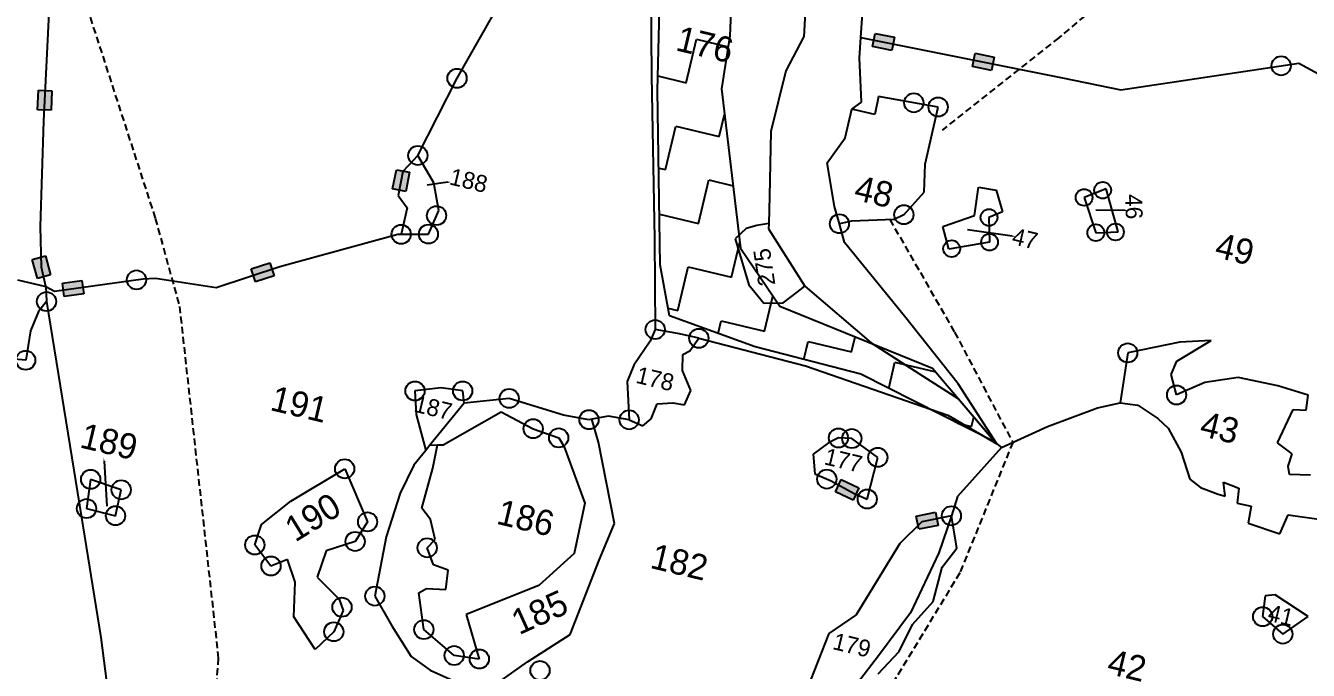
# Model space of a CAD drawing. Header units: metres. Extents: x 318142 to 321969, y 1858939 to 1863690.
# Drawn here: x 319705 to 320647, y 1861999 to 1862473 of the extents above; entities that cross this region are included whole.
import ezdxf

# ---------------------------------------------------------------- set-up
doc = ezdxf.new("R2010")
doc.units = ezdxf.units.M
doc.linetypes.add('DASHED', pattern=[0.75, 0.5, -0.25])
for name, color, linetype in [('LINE_FOOTPATH', 1, 'DASHED'), ('POLY_HATCH', 12, 'Continuous'), ('POLY_PARCEL', 6, 'Continuous'), ('POLY_WATER', 4, 'Continuous'), ('TEXT_PARCEL', 7, 'Continuous'), ('V_BOUND_LINE', 7, 'Continuous')]:
    doc.layers.add(name, color=color, linetype=linetype)
doc.styles.add('TEXT_MAP', font='')
doc.styles.get('TEXT_MAP').set_extended_font_data('Kruti Dev 050')

msp = doc.modelspace()

# ---------------------------------------------------------------- hatches: boundary and pattern name
for points in [[(320329.19, 1862467.14), (320327.24, 1862457.39), (320341.35, 1862454.57), (320343.3, 1862464.32)], [(320414.67, 1862439.91), (320416.62, 1862449.66), (320402.52, 1862452.48), (320400.57, 1862442.73)], [(319713.91, 1862411.03), (319723.85, 1862410.62), (319724.44, 1862424.99), (319714.5, 1862425.4)], [(319974.68, 1862352.83), (319984.45, 1862350.95), (319987.17, 1862365.08), (319977.4, 1862366.95)], [(319713.7, 1862287.15), (319723.31, 1862289.73), (319719.58, 1862303.62), (319709.97, 1862301.04)], [(319870.8, 1862294.15), (319873.87, 1862284.69), (319887.56, 1862289.13), (319884.48, 1862298.59)], [(319732.13, 1862283.61), (319733.49, 1862273.76), (319747.74, 1862275.72), (319746.38, 1862285.57)], [(320313.07, 1862124.33), (320317.24, 1862133.37), (320304.18, 1862139.4), (320300.01, 1862130.36)], [(320375.4, 1862105.73), (320373.42, 1862115.48), (320359.32, 1862112.61), (320361.31, 1862102.86)]]:
    msp.add_hatch(color=256).paths.add_polyline_path(points)

# ---------------------------------------------------------------- linework, layer by layer
for p, q in [((320327.24, 1862457.39), (320329.19, 1862467.14)), ((320329.19, 1862467.14), (320343.3, 1862464.32)), ((320343.3, 1862464.32), (320341.35, 1862454.57)), ((320341.35, 1862454.57), (320327.24, 1862457.39)), ((320400.57, 1862442.73), (320402.52, 1862452.48)), ((320402.52, 1862452.48), (320416.62, 1862449.66)), ((320414.67, 1862439.91), (320400.57, 1862442.73)), ((320416.62, 1862449.66), (320414.67, 1862439.91)), ((319713.91, 1862411.03), (319714.5, 1862425.4)), ((319714.5, 1862425.4), (319724.44, 1862424.99)), ((319724.44, 1862424.99), (319723.85, 1862410.62)), ((319723.85, 1862410.62), (319713.91, 1862411.03)), ((319974.68, 1862352.83), (319977.4, 1862366.95)), ((319977.4, 1862366.95), (319987.17, 1862365.08)), ((319987.17, 1862365.08), (319984.45, 1862350.95)), ((319984.45, 1862350.95), (319974.68, 1862352.83)), ((319709.97, 1862301.04), (319719.58, 1862303.62)), ((319713.7, 1862287.15), (319709.97, 1862301.04)), ((319719.58, 1862303.62), (319723.31, 1862289.73)), ((319870.8, 1862294.15), (319884.48, 1862298.59)), ((319873.87, 1862284.69), (319870.8, 1862294.15)), ((319884.48, 1862298.59), (319887.56, 1862289.13)), ((319723.31, 1862289.73), (319713.7, 1862287.15)), ((319732.13, 1862283.61), (319746.38, 1862285.57)), ((319733.49, 1862273.76), (319732.13, 1862283.61)), ((319746.38, 1862285.57), (319747.74, 1862275.72)), ((319887.56, 1862289.13), (319873.87, 1862284.69)), ((319747.74, 1862275.72), (319733.49, 1862273.76)), ((320300.01, 1862130.36), (320304.18, 1862139.4)), ((320304.18, 1862139.4), (320317.24, 1862133.37)), ((320317.24, 1862133.37), (320313.07, 1862124.33)), ((320313.07, 1862124.33), (320300.01, 1862130.36)), ((320359.32, 1862112.61), (320373.42, 1862115.48)), ((320361.31, 1862102.86), (320359.32, 1862112.61)), ((320373.42, 1862115.48), (320375.4, 1862105.73)), ((320375.4, 1862105.73), (320361.31, 1862102.86))]:
    msp.add_line(p, q)
for points in [[(320015.26, 1862357.71), (320000.16, 1862355.69)], [(320512.72, 1862337.02), (320491.35, 1862337.36)], [(320429.84, 1862318.25), (320396.93, 1862322.72)], [(319762.68, 1862152.96), (319764.66, 1862119.82)]]:
    msp.add_lwpolyline(points)
for centre, radius in [((320627.35, 1862443.29), 7.04), ((320022, 1862434.12), 7.04), ((320357.52, 1862416.13), 7.04), ((320375.4, 1862413.02), 7.04), ((319993.23, 1862377.47), 7.04), ((320496.27, 1862351.89), 6.16), ((320482.62, 1862346.63), 6.16), ((320006.95, 1862333.27), 7.04), ((320350.25, 1862333.94), 7.04), ((320302.87, 1862327.29), 7.04), ((320412.74, 1862331.9), 6.16), ((319980.99, 1862319.54), 7.04), ((320000.96, 1862319.7), 7.04), ((320413.16, 1862313.79), 6.16), ((320491.22, 1862320.7), 6.16), ((320505.61, 1862321.23), 6.16), ((320385.36, 1862308.97), 6.16), ((319786.53, 1862286.07), 7.04), ((319720.43, 1862270.13), 7.04), ((320167.53, 1862249.6), 7.04), ((320199.62, 1862243.16), 7.04), ((320514.66, 1862232.43), 7.04), ((319705.12, 1862227.03), 7.04), ((319991.07, 1862204.48), 7.04), ((320026.14, 1862204.5), 7.04), ((320550.55, 1862201.53), 7.04), ((320060.3, 1862199.01), 7.04), ((320118.9, 1862183.37), 7.04), ((320148.41, 1862183.29), 7.04), ((320077.95, 1862176.76), 7.04), ((320096.65, 1862170.04), 7.04), ((320302.19, 1862169.96), 7.04), ((320311.99, 1862169.51), 7.04), ((320331.05, 1862155.69), 7.04), ((319939.48, 1862147.31), 7.04), ((319752.84, 1862139.54), 7.04), ((320293.6, 1862139.75), 7.04), ((319775.32, 1862131.87), 7.04), ((320323.32, 1862125.09), 7.04), ((319749.86, 1862118.1), 7.04), ((319771.11, 1862112.86), 7.04), ((319956.29, 1862108.34), 7.04), ((320385.13, 1862112.78), 7.04), ((319873.4, 1862091.38), 7.04), ((319947.11, 1862093.96), 7.04), ((320000.05, 1862089.26), 7.04), ((319885.31, 1862075.9), 7.04), ((319961.64, 1862053.78), 7.04), ((319937.48, 1862045.65), 7.04), ((320613.78, 1862038.73), 7.04), ((319931.43, 1862027.63), 7.04), ((319997.6, 1862029.21), 7.04), ((320628.56, 1862025.89), 7.04), ((320019.91, 1862010.16), 7.04), ((320038.36, 1862007.59), 7.04), ((320082.92, 1861999.16), 7.04)]:
    msp.add_circle(centre, radius)
for points in [[(320015.21, 1862358.12), (320017.74, 1862358.04), (320015.32, 1862357.29)], [(320512.72, 1862337.44), (320515.22, 1862336.98), (320512.71, 1862336.61)], [(320429.89, 1862318.67), (320432.32, 1862317.92), (320429.78, 1862317.84)], [(319762.26, 1862152.94), (319762.53, 1862155.46), (319763.09, 1862152.99)]]:
    msp.add_solid(points)
at = {"layer": 'LINE_FOOTPATH', "ltscale": 10}
for p, q in [((320608.76, 1862586.92), (320464.17, 1862463.96)), ((319736.31, 1862528.86), (319800.31, 1862331.22)), ((320464.17, 1862463.96), (320378.25, 1862396)), ((319800.31, 1862331.22), (319818.13, 1862266.52)), ((320339.92, 1862330.38), (320387.46, 1862247.67)), ((319818.13, 1862266.52), (319846.63, 1862008.3)), ((320387.46, 1862247.67), (320430.2, 1862166.74)), ((320430.2, 1862166.74), (320391.33, 1862070.87)), ((320391.33, 1862070.87), (320324.35, 1861960.68)), ((319846.63, 1862008.3), (319843.76, 1861971.42))]:
    msp.add_line(p, q, dxfattribs=at)
at = {"layer": 'POLY_HATCH'}
for p, q in [((320169.2, 1862425.06), (320172.06, 1862534.78)), ((320224.44, 1862512.94), (320222.38, 1862465.23)), ((320222.38, 1862465.23), (320216.19, 1862426.27)), ((320171.31, 1862297.04), (320169.2, 1862425.06)), ((320216.19, 1862426.27), (320230.29, 1862309.38)), ((320230.29, 1862309.38), (320259.02, 1862266.75)), ((320177.95, 1862259.68), (320171.31, 1862297.04)), ((320259.02, 1862266.75), (320371.14, 1862221.31)), ((320240.98, 1862236.85), (320177.95, 1862259.68)), ((320318.68, 1862216.74), (320240.98, 1862236.85)), ((320417.25, 1862166.75), (320318.68, 1862216.74)), ((320371.14, 1862221.31), (320417.25, 1862166.75))]:
    msp.add_line(p, q, dxfattribs=at)
at = {"layer": 'POLY_HATCH', "linetype": 'Continuous'}
for p, q in [((320190.31, 1862430.89), (320197.93, 1862462.81)), ((320197.93, 1862462.81), (320221.11, 1862457.27)), ((320169.48, 1862435.86), (320190.31, 1862430.89)), ((320214.6, 1862391.35), (320218.46, 1862407.48)), ((320175.06, 1862367.05), (320182.69, 1862398.97)), ((320182.69, 1862398.97), (320214.6, 1862391.35)), ((320170.14, 1862368.23), (320175.06, 1862367.05)), ((320199.35, 1862327.51), (320206.98, 1862359.43)), ((320206.98, 1862359.43), (320224.77, 1862355.18)), ((320170.69, 1862334.36), (320199.35, 1862327.51)), ((320223.65, 1862287.97), (320229.78, 1862313.64)), ((320184.11, 1862263.68), (320191.73, 1862295.6)), ((320191.73, 1862295.6), (320223.65, 1862287.97)), ((320247.94, 1862248.43), (320254.07, 1862274.1)), ((320176.94, 1862265.39), (320184.11, 1862263.68)), ((320213.79, 1862246.7), (320216.02, 1862256.05)), ((320216.02, 1862256.05), (320247.94, 1862248.43)), ((320276.7, 1862227.6), (320279.86, 1862240.81)), ((320279.86, 1862240.81), (320311.77, 1862233.18)), ((320311.77, 1862233.18), (320314.43, 1862244.29)), ((320339.11, 1862206.37), (320343.69, 1862225.56)), ((320343.69, 1862225.56), (320373.58, 1862218.42)), ((320389.31, 1862180.92), (320399.9, 1862178.39)), ((320399.9, 1862178.39), (320401.56, 1862185.32))]:
    msp.add_line(p, q, dxfattribs=at)
at = {"layer": 'POLY_PARCEL'}
for p, q in [((320022, 1862434.12), (320082.13, 1862540.19)), ((320164.35, 1862496.38), (320164.94, 1862436.22)), ((319718.41, 1862402.72), (319722.41, 1862482.18)), ((320318.62, 1862464.18), (320466.83, 1862434.55)), ((320509.66, 1862425.65), (320640.29, 1862445.23)), ((320640.29, 1862445.23), (320758.02, 1862381.2)), ((319993.23, 1862377.47), (320022, 1862434.12)), ((320164.94, 1862436.22), (320167.01, 1862316.09)), ((320466.83, 1862434.55), (320509.66, 1862425.65)), ((320331.52, 1862420.66), (320328.93, 1862407.44)), ((320375.4, 1862413.02), (320331.52, 1862420.66)), ((320328.93, 1862407.44), (320311.89, 1862411.5)), ((320365.96, 1862371.12), (320375.4, 1862413.02)), ((319715.95, 1862325.32), (319718.41, 1862402.72)), ((319993.23, 1862377.47), (319982.23, 1862365.76)), ((320005.01, 1862357.25), (319993.23, 1862377.47)), ((320365.2, 1862350.45), (320365.96, 1862371.12)), ((319982.23, 1862365.76), (319978.84, 1862348.13)), ((319978.84, 1862348.13), (319985.47, 1862338.97)), ((320008.57, 1862336.94), (320005.01, 1862357.25)), ((320350.25, 1862333.94), (320365.2, 1862350.45)), ((320402.08, 1862333.31), (320404.94, 1862354.04)), ((320404.94, 1862354.04), (320417.9, 1862351.89)), ((320417.9, 1862351.89), (320422.68, 1862336.16)), ((320498.71, 1862352.83), (320482.62, 1862346.63)), ((320507.68, 1862321.31), (320498.71, 1862352.83)), ((319985.47, 1862338.97), (319980.99, 1862319.54)), ((320482.62, 1862346.63), (320491.22, 1862320.7)), ((320000.96, 1862319.7), (320008.57, 1862336.94)), ((320311.78, 1862329.29), (320302.87, 1862327.29)), ((320343.18, 1862330.51), (320311.78, 1862329.29)), ((320350.25, 1862333.94), (320343.18, 1862330.51)), ((320378.9, 1862325.2), (320402.08, 1862333.31)), ((320422.68, 1862336.16), (320412.74, 1862331.9)), ((320412.74, 1862331.9), (320413.16, 1862313.79)), ((319716.64, 1862295.38), (319715.95, 1862325.32)), ((320234.45, 1862323.85), (320226.35, 1862316.22)), ((320242.21, 1862325.95), (320234.45, 1862323.85)), ((320250.97, 1862327.4), (320242.21, 1862325.95)), ((320383.28, 1862308.61), (320378.9, 1862325.2)), ((320491.22, 1862320.7), (320507.68, 1862321.31)), ((319891.91, 1862295.77), (319978.57, 1862319.52)), ((319978.57, 1862319.52), (319980.99, 1862319.54)), ((319980.99, 1862319.54), (320000.96, 1862319.7)), ((320167.01, 1862316.09), (320167.53, 1862249.6)), ((320226.35, 1862316.22), (320236.45, 1862282.49)), ((320413.16, 1862313.79), (320383.28, 1862308.61)), ((319720.04, 1862281.17), (319716.64, 1862295.38)), ((319845.01, 1862280.55), (319891.91, 1862295.77)), ((319699.07, 1862286), (319720.04, 1862281.17)), ((319726.24, 1862277.78), (319791.54, 1862286.76)), ((319791.54, 1862286.76), (319800.48, 1862287.29)), ((319800.48, 1862287.29), (319845.01, 1862280.55)), ((320236.45, 1862282.49), (320247.41, 1862268.99)), ((319720.04, 1862281.17), (319726.24, 1862277.78)), ((319720.04, 1862281.17), (319720.43, 1862270.13)), ((320261.66, 1862269.22), (320271.77, 1862277.02)), ((320271.77, 1862277.02), (320277.54, 1862281.45)), ((319720.43, 1862270.13), (319714.56, 1862262.9)), ((319720.43, 1862270.13), (319744.57, 1862120.56)), ((320247.41, 1862268.99), (320261.66, 1862269.22)), ((319714.56, 1862262.9), (319708.71, 1862248.63)), ((319708.71, 1862248.63), (319705.12, 1862227.03)), ((320167.53, 1862249.6), (320163.84, 1862241.05)), ((320185.41, 1862246.35), (320167.53, 1862249.6)), ((320199.62, 1862243.16), (320185.41, 1862246.35)), ((320163.84, 1862241.05), (320151.84, 1862223.43)), ((320193.09, 1862233.86), (320199.62, 1862243.16)), ((320199.62, 1862243.16), (320277.85, 1862223.04)), ((320552.84, 1862240.32), (320514.66, 1862232.43)), ((320550.76, 1862226.47), (320575.9, 1862241.57)), ((320575.9, 1862241.57), (320552.84, 1862240.32)), ((319705.12, 1862227.03), (319685.71, 1862228.81)), ((320187.63, 1862219.6), (320187.75, 1862231.25)), ((320187.75, 1862231.25), (320193.09, 1862233.86)), ((320514.66, 1862232.43), (320509.16, 1862195.65)), ((320546.56, 1862216.62), (320550.76, 1862226.47)), ((320151.84, 1862223.43), (320146.94, 1862211.5)), ((320193.74, 1862204.82), (320187.63, 1862219.6)), ((320277.85, 1862223.04), (320382.57, 1862186.76)), ((320550.55, 1862201.53), (320546.56, 1862216.62)), ((320146.94, 1862211.5), (320148.41, 1862183.29)), ((320571.39, 1862210.69), (320550.55, 1862201.53)), ((320595.88, 1862214.47), (320571.39, 1862210.69)), ((320624.92, 1862208.14), (320595.88, 1862214.47)), ((320647.29, 1862201.37), (320624.92, 1862208.14)), ((320010.25, 1862206.66), (319991.07, 1862204.48)), ((319991.07, 1862204.48), (319992.08, 1862187.24)), ((320026.14, 1862204.5), (320010.25, 1862206.66)), ((320027.3, 1862195.62), (320026.14, 1862204.5)), ((320060.3, 1862199.01), (320027.3, 1862195.62)), ((320100.24, 1862186.8), (320060.3, 1862199.01)), ((320188.97, 1862194.29), (320193.74, 1862204.82)), ((320645.71, 1862190.48), (320647.29, 1862201.37)), ((320027.3, 1862195.62), (320002.09, 1862164.66)), ((320011.77, 1862164.92), (320054.46, 1862189.14)), ((320054.46, 1862189.14), (320077.95, 1862176.76)), ((320164.55, 1862183.94), (320169.03, 1862194.95)), ((320169.03, 1862194.95), (320180.49, 1862195.7)), ((320180.49, 1862195.7), (320188.97, 1862194.29)), ((320455.84, 1862178.47), (320492.51, 1862192.04)), ((320492.51, 1862192.04), (320509.16, 1862195.65)), ((320509.16, 1862195.65), (320522.09, 1862193.99)), ((320522.09, 1862193.99), (320536.75, 1862184.14)), ((320624.78, 1862166.39), (320636.18, 1862190.91)), ((320636.18, 1862190.91), (320645.71, 1862190.48)), ((319992.08, 1862187.24), (319999, 1862160.86)), ((320118.9, 1862183.37), (320100.24, 1862186.8)), ((320121.12, 1862183.76), (320118.9, 1862183.37)), ((320133.24, 1862185.89), (320121.12, 1862183.76)), ((320125.8, 1862166.77), (320121.12, 1862183.76)), ((320148.41, 1862183.29), (320133.24, 1862185.89)), ((320148.41, 1862183.29), (320158.42, 1862178.85)), ((320158.42, 1862178.85), (320164.55, 1862183.94)), ((320382.57, 1862186.76), (320418.53, 1862165.53)), ((320422.01, 1862163), (320455.84, 1862178.47)), ((320536.75, 1862184.14), (320544.33, 1862177.21)), ((320077.95, 1862176.76), (320096.65, 1862170.04)), ((320096.65, 1862170.04), (320100.63, 1862163.56)), ((320302.19, 1862169.96), (320294.81, 1862166.45)), ((320311.99, 1862169.51), (320302.19, 1862169.96)), ((320331.05, 1862155.69), (320311.99, 1862169.51)), ((320544.33, 1862177.21), (320553.85, 1862159.57)), ((319999, 1862160.86), (319990.16, 1862150)), ((320002.09, 1862164.66), (319999, 1862160.86)), ((320002.09, 1862164.66), (320007.71, 1862164.81)), ((320004.16, 1862147.68), (320007.71, 1862164.81)), ((320007.71, 1862164.81), (320011.77, 1862164.92)), ((320100.63, 1862163.56), (320115.93, 1862122.01)), ((320137.61, 1862107.2), (320125.8, 1862166.77)), ((320294.81, 1862166.45), (320283.71, 1862157.94)), ((320422.01, 1862163), (320389.72, 1862126.84)), ((320418.53, 1862165.53), (320422.01, 1862163)), ((320635.37, 1862158.33), (320624.78, 1862166.39)), ((320283.71, 1862157.94), (320284.71, 1862143.58)), ((320323.32, 1862125.09), (320331.05, 1862155.69)), ((320553.85, 1862159.57), (320560.4, 1862139.77)), ((320632.61, 1862149.36), (320635.37, 1862158.33)), ((319899.79, 1862123.48), (319939.48, 1862147.31)), ((319939.48, 1862147.31), (319956.29, 1862108.34)), ((319990.16, 1862150), (319980.32, 1862129.41)), ((319996.11, 1862118.27), (320004.16, 1862147.68)), ((320284.71, 1862143.58), (320296.75, 1862138.38)), ((320633.4, 1862143.23), (320632.61, 1862149.36)), ((320649.03, 1862142.57), (320633.4, 1862143.23)), ((319752.84, 1862139.54), (319749.86, 1862118.1)), ((319775.32, 1862131.87), (319752.84, 1862139.54)), ((319771.11, 1862112.86), (319775.32, 1862131.87)), ((320296.75, 1862138.38), (320313.72, 1862129.06)), ((320560.4, 1862139.77), (320568.16, 1862133.62)), ((320568.16, 1862133.62), (320581.12, 1862128.68)), ((320586.31, 1862127.23), (320584.9, 1862137.61)), ((320584.9, 1862137.61), (320596.31, 1862133.04)), ((320596.31, 1862133.04), (320595.13, 1862122.05)), ((319878.28, 1862106.3), (319899.79, 1862123.48)), ((319980.32, 1862129.41), (319969.97, 1862097.26)), ((320115.93, 1862122.01), (320107.91, 1862085)), ((320313.72, 1862129.06), (320323.32, 1862125.09)), ((320389.72, 1862126.84), (320385.13, 1862112.78)), ((320581.12, 1862128.68), (320586.31, 1862127.23)), ((320595.13, 1862122.05), (320605.45, 1862119.79)), ((319744.57, 1862120.56), (319760.41, 1862023.47)), ((319749.86, 1862118.1), (319771.11, 1862112.86)), ((320002.54, 1862109.97), (319996.11, 1862118.27)), ((320385.13, 1862112.78), (320363.36, 1862108.35)), ((320605.45, 1862119.79), (320603.12, 1862107.44)), ((320626.47, 1862099.61), (320632.46, 1862113.55)), ((320632.46, 1862113.55), (320656.83, 1862109.98)), ((319873.4, 1862091.38), (319878.28, 1862106.3)), ((319956.29, 1862108.34), (319947.11, 1862093.96)), ((320005.84, 1862095.46), (320002.54, 1862109.97)), ((320126.44, 1862080.17), (320137.61, 1862107.2)), ((320363.36, 1862108.35), (320347.28, 1862092.53)), ((320603.12, 1862107.44), (320626.47, 1862099.61)), ((319947.11, 1862093.96), (319925.91, 1862087.04)), ((319969.97, 1862097.26), (319961.64, 1862053.78)), ((320000.05, 1862089.26), (320005.84, 1862095.46)), ((319885.31, 1862075.9), (319873.4, 1862091.38)), ((319925.91, 1862087.04), (319919.18, 1862067.81)), ((320004.68, 1862076.89), (320000.05, 1862089.26)), ((320107.91, 1862085), (320081.99, 1862061.49)), ((320347.28, 1862092.53), (320315.29, 1862040.15)), ((319897.46, 1862080.71), (319885.31, 1862075.9)), ((319903.18, 1862064.08), (319897.46, 1862080.71)), ((320015.41, 1862072.89), (320004.68, 1862076.89)), ((320105.02, 1862025.67), (320126.44, 1862080.17)), ((319919.18, 1862067.81), (319935.51, 1862051.6)), ((320013.87, 1862058.71), (320015.41, 1862072.89)), ((319902.17, 1862038.56), (319903.18, 1862064.08)), ((319993.97, 1862056.09), (319999.5, 1862059.48)), ((319997.6, 1862029.21), (319993.97, 1862056.09)), ((319999.5, 1862059.48), (320013.87, 1862058.71)), ((320081.99, 1862061.49), (320028.77, 1862040.4)), ((319935.51, 1862051.6), (319938.28, 1862043.23)), ((319961.64, 1862053.78), (319974.06, 1862031.96)), ((320615.68, 1862053.97), (320613.78, 1862038.73)), ((320623.04, 1862054.73), (320615.68, 1862053.97)), ((320647.19, 1862038.89), (320623.04, 1862054.73)), ((319917.78, 1862014.48), (319902.17, 1862038.56)), ((319938.28, 1862043.23), (319931.43, 1862027.63)), ((320028.77, 1862040.4), (320038.36, 1862007.59)), ((320315.29, 1862040.15), (320294.98, 1862026.36)), ((320613.78, 1862038.73), (320628.56, 1862025.89)), ((320628.56, 1862025.89), (320647.19, 1862038.89)), ((319974.06, 1862031.96), (319988.18, 1862009.54)), ((320019.91, 1862010.16), (319997.6, 1862029.21)), ((319760.41, 1862023.47), (319765.83, 1861981.53)), ((319931.43, 1862027.63), (319917.78, 1862014.48)), ((320073.74, 1862005.49), (320105.02, 1862025.67)), ((320294.98, 1862026.36), (320281.65, 1861992.06)), ((319988.18, 1862009.54), (320002.37, 1861999.39)), ((320038.36, 1862007.59), (320019.91, 1862010.16)), ((320041.92, 1861982.98), (320073.74, 1862005.49)), ((320002.37, 1861999.39), (320026.62, 1861988.48))]:
    msp.add_line(p, q, dxfattribs=at)
at = {"layer": 'POLY_WATER'}
for p, q in [((320385.13, 1862112.78), (320375.94, 1862085.67)), ((320389.21, 1862088.9), (320385.13, 1862112.78)), ((320375.94, 1862085.67), (320355.15, 1862041.42)), ((320378.46, 1862075.16), (320389.21, 1862088.9)), ((320371.64, 1862049.83), (320378.46, 1862075.16)), ((320356.47, 1862032.88), (320371.64, 1862049.83)), ((320355.15, 1862041.42), (320331.46, 1862009.91)), ((320346.71, 1862013.12), (320356.47, 1862032.88)), ((320331.46, 1862009.91), (320316.17, 1861989.95)), ((320331.38, 1861996.83), (320346.71, 1862013.12))]:
    msp.add_line(p, q, dxfattribs=at)
at = {"layer": 'V_BOUND_LINE'}
for p, q in [((320277.75, 1862482.1), (320276.76, 1862464.93)), ((320318.62, 1862464.18), (320319.74, 1862481.68)), ((320276.76, 1862464.93), (320263.52, 1862439.49)), ((320317.62, 1862449.21), (320318.62, 1862464.18)), ((320319.15, 1862416.67), (320317.62, 1862449.21)), ((320263.52, 1862439.49), (320252.4, 1862394.95)), ((320311.89, 1862411.5), (320319.15, 1862416.67)), ((320307.16, 1862390.45), (320311.89, 1862411.5)), ((320252.4, 1862394.95), (320251.56, 1862347.48)), ((320293.91, 1862371.93), (320307.16, 1862390.45)), ((320299.37, 1862339.87), (320293.91, 1862371.93)), ((320251.56, 1862347.48), (320250.97, 1862327.4)), ((320302.87, 1862327.29), (320299.37, 1862339.87)), ((320250.97, 1862327.4), (320250.86, 1862323.57)), ((320250.86, 1862323.57), (320277.54, 1862281.45)), ((320306.69, 1862313.58), (320302.87, 1862327.29)), ((320350.78, 1862259.42), (320306.69, 1862313.58)), ((320277.54, 1862281.45), (320326.28, 1862239.77)), ((320390.2, 1862209.72), (320350.78, 1862259.42)), ((320326.28, 1862239.77), (320355.01, 1862221.23)), ((320355.01, 1862221.23), (320390.43, 1862198.7)), ((320418.53, 1862165.53), (320390.2, 1862209.72)), ((320390.43, 1862198.7), (320418.53, 1862165.53))]:
    msp.add_line(p, q, dxfattribs=at)

# ---------------------------------------------------------------- texts
at = {"layer": 'TEXT_PARCEL', "style": 'TEXT_MAP'}
for s, height, rotation, p in [('176', 18.604, 346.56535, (320181.82, 1862454.78)), ('188', 12.403, 346.56535, (320015.68, 1862356.3)), ('48', 18.604, 346.56535, (320312.7, 1862345.14)), ('46', 12.403, 271.58229, (320512.81, 1862348.9)), ('47', 12.403, 346.56535, (320428.84, 1862312.49)), ('49', 18.604, 346.56535, (320577.75, 1862302.93)), ('275', 12.403, 98.66828, (320255.87, 1862282.57)), ('178', 12.403, 346.56535, (320152.66, 1862210.59)), ('191', 18.604, 346.56535, (319883.89, 1862190.57)), ('187', 12.403, 346.56535, (319989.64, 1862189.4)), ('43', 18.604, 346.56535, (320566.68, 1862171.77)), ('189', 18.604, 346.56535, (319744.09, 1862163.15)), ('177', 12.403, 346.56535, (320290.94, 1862150.72)), ('190', 18.604, 31.54508, (319903.13, 1862093.07)), ('186', 18.604, 346.56535, (320050.14, 1862107.07)), ('182', 18.604, 346.56535, (320163.06, 1862074.63)), ('185', 18.604, 24.40906, (320067.54, 1862024.97)), ('41', 12.403, 346.56535, (320616.82, 1862035.89)), ('179', 12.403, 346.56535, (320297.2, 1862015)), ('42', 18.604, 346.56535, (320498.61, 1861997.07))]:
    msp.add_text(s, height=height, rotation=rotation, dxfattribs=at).set_placement(p)

doc.saveas('drawing.dxf')
